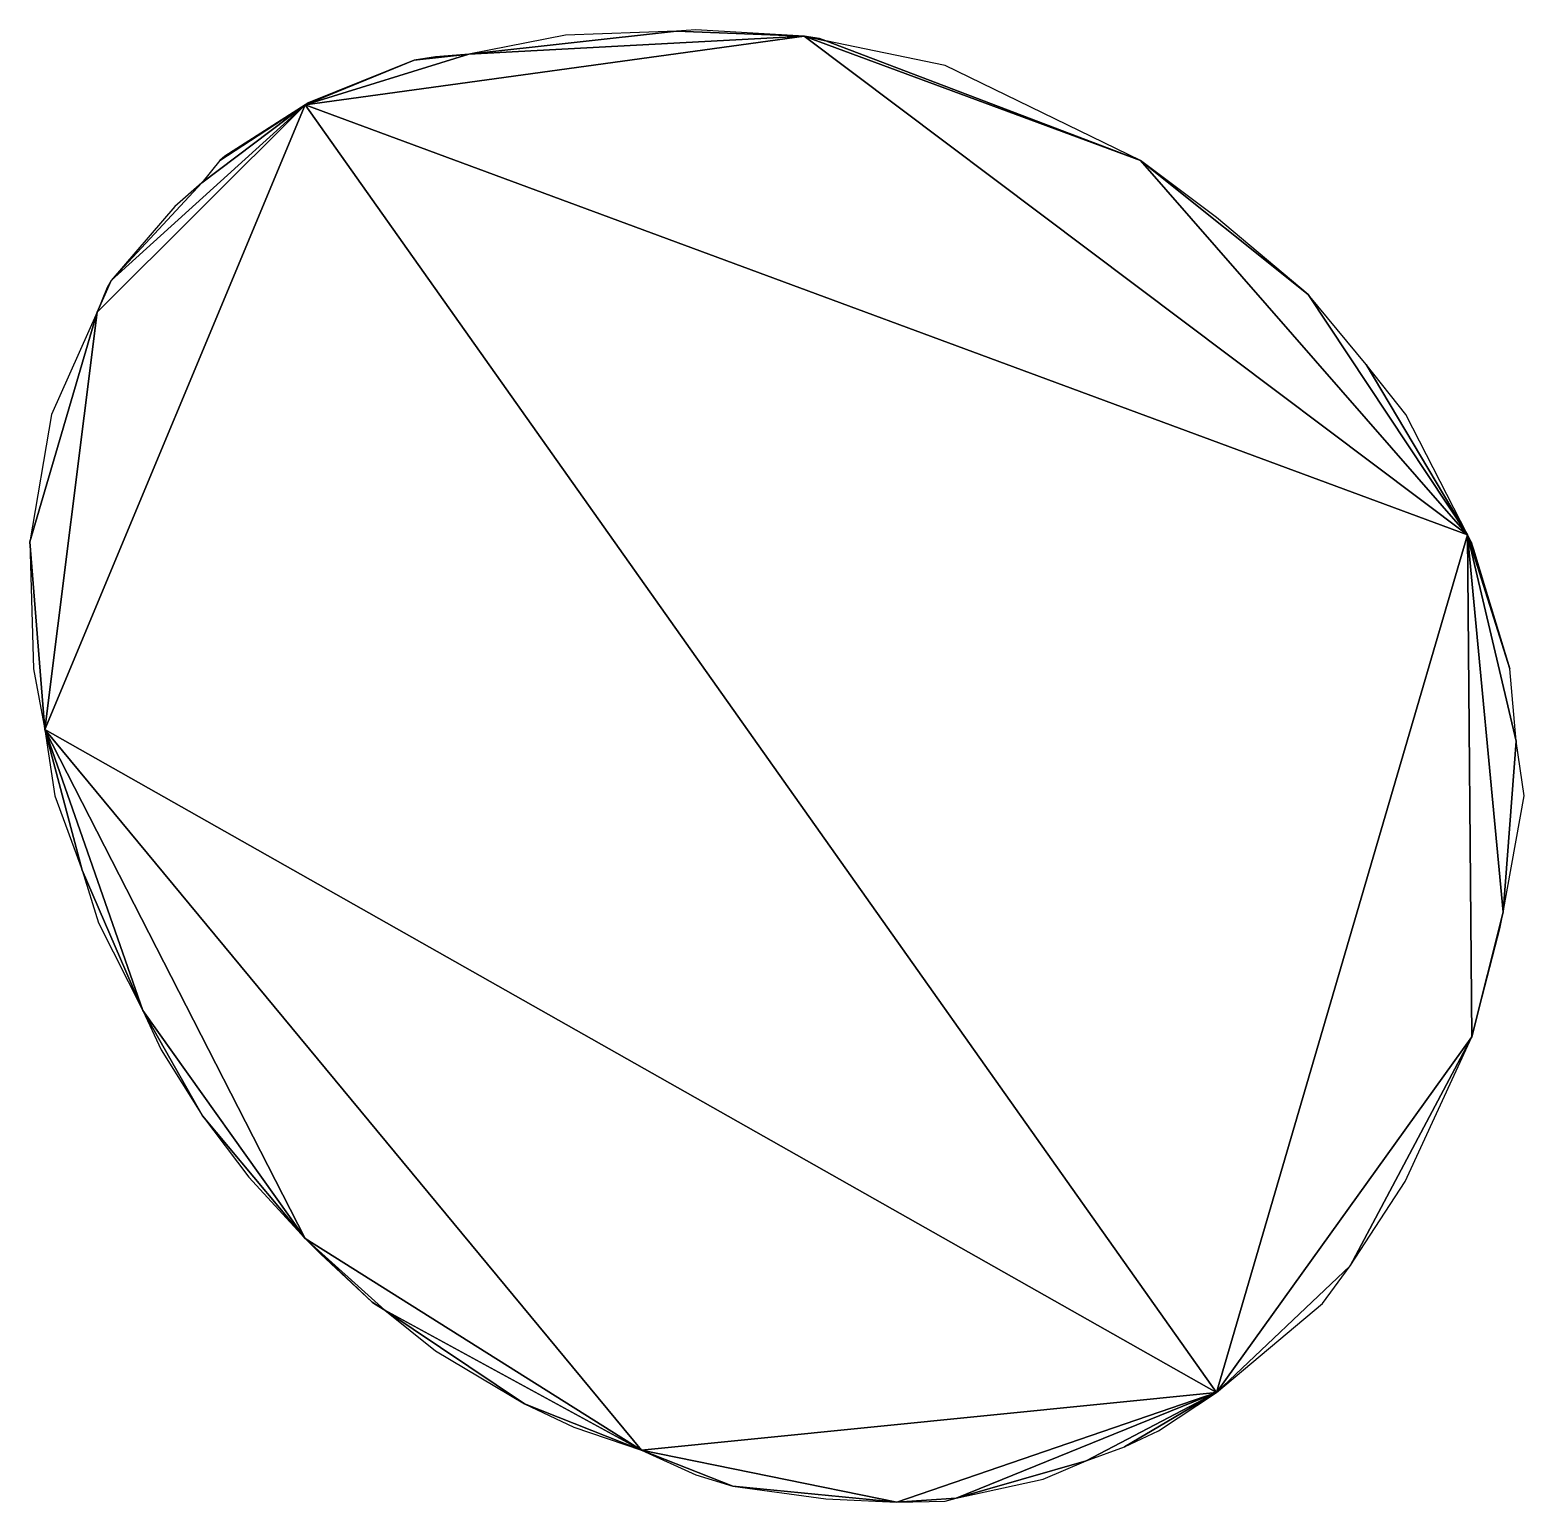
# Model space of a CAD drawing. Extents: x -42 to 62, y -15 to 45.
# Drawn here: x 53.43 to 62.48, y -14.71 to -5.8 of the extents above.
import ezdxf

# ---------------------------------------------------------------- set-up
doc = ezdxf.new("R2010")
doc.units = 0

msp = doc.modelspace()

# ---------------------------------------------------------------- linework, layer by layer
for points in [[(58.119, -5.8365, 160), (56.0869, -5.9452, 160), (55.0955, -6.2507, 160)], [(62.1357, -8.8561, 160), (58.119, -5.8365, 160), (55.0955, -6.2507, 160)], [(57.3456, -5.8063, 160), (56.6727, -5.8296, 160), (56.0869, -5.9452, 160)], [(58.119, -5.8365, 160), (57.3456, -5.8063, 160), (56.0869, -5.9452, 160)], [(58.119, -5.8365, 160), (57.4613, -5.7978, 160), (57.3456, -5.8063, 160)], [(58.2499, -5.8638, 160), (58.2113, -5.8493, 160), (58.119, -5.8365, 160)], [(60.1549, -6.5891, 160), (58.2499, -5.8638, 160), (58.119, -5.8365, 160)], [(62.1357, -8.8561, 160), (60.1549, -6.5891, 160), (58.119, -5.8365, 160)], [(60.1549, -6.5891, 160), (58.9729, -6.0144, 160), (58.2499, -5.8638, 160)], [(56.0869, -5.9452, 160), (55.756, -5.982, 160), (55.0955, -6.2507, 160)], [(56.0869, -5.9452, 160), (55.8841, -5.9611, 160), (55.756, -5.982, 160)], [(55.756, -5.982, 160), (55.1128, -6.2403, 160), (55.0955, -6.2507, 160)], [(55.0955, -6.2507, 160), (53.836, -7.5075, 160), (53.5184, -10.0342, 160)], [(60.6157, -14.0485, 160), (55.0955, -6.2507, 160), (53.5184, -10.0342, 160)], [(55.0955, -6.2507, 160), (53.9196, -7.3148, 160), (53.836, -7.5075, 160)], [(55.0955, -6.2507, 160), (54.4695, -6.7231, 160), (53.9196, -7.3148, 160)], [(55.0955, -6.2507, 160), (54.5781, -6.5891, 160), (54.4695, -6.7231, 160)], [(55.0955, -6.2507, 160), (54.6088, -6.5627, 160), (54.5781, -6.5891, 160)], [(60.6157, -14.0485, 160), (62.1357, -8.8561, 160), (55.0955, -6.2507, 160)], [(61.1716, -7.3997, 160), (60.6157, -6.9337, 160), (60.1549, -6.5891, 160)], [(62.1357, -8.8561, 160), (61.1716, -7.3997, 160), (60.1549, -6.5891, 160)], [(54.4695, -6.7231, 160), (54.3069, -6.867, 160), (53.9196, -7.3148, 160)], [(53.9196, -7.3148, 160), (53.8954, -7.3583, 160), (53.836, -7.5075, 160)], [(62.1357, -8.8561, 160), (61.5215, -7.8231, 160), (61.1716, -7.3997, 160)], [(53.836, -7.5075, 160), (53.5601, -8.1275, 160), (53.4282, -8.8968, 160)], [(53.836, -7.5075, 160), (53.4282, -8.8968, 160), (53.5184, -10.0342, 160)], [(62.1357, -8.8561, 160), (61.7627, -8.1275, 160), (61.5215, -7.8231, 160)], [(60.6157, -14.0485, 160), (62.162, -11.8951, 160), (62.1357, -8.8561, 160)], [(62.3921, -9.666, 160), (62.1575, -8.8968, 160), (62.1357, -8.8561, 160)], [(62.43, -10.1042, 160), (62.3921, -9.666, 160), (62.1357, -8.8561, 160)], [(62.3522, -11.1399, 160), (62.43, -10.1042, 160), (62.1357, -8.8561, 160)], [(62.162, -11.8951, 160), (62.3522, -11.1399, 160), (62.1357, -8.8561, 160)], [(53.4282, -8.8968, 160), (53.4493, -9.666, 160), (53.5184, -10.0342, 160)], [(62.3921, -9.666, 160), (62.1734, -8.945, 160), (62.1575, -8.8968, 160)], [(53.5184, -10.0342, 160), (53.58, -10.4352, 160), (53.7454, -10.8862, 160)], [(53.5184, -10.0342, 160), (53.7454, -10.8862, 160), (54.1129, -11.7364, 160)], [(53.5184, -10.0342, 160), (54.1129, -11.7364, 160), (55.0959, -13.1167, 160)], [(53.5184, -10.0342, 160), (55.0959, -13.1167, 160), (57.1318, -14.3974, 160)], [(53.5184, -10.0342, 160), (57.1318, -14.3974, 160), (60.6157, -14.0485, 160)], [(62.3522, -11.1399, 160), (62.4789, -10.4352, 160), (62.43, -10.1042, 160)], [(53.7454, -10.8862, 160), (53.8435, -11.2044, 160), (54.1129, -11.7364, 160)], [(62.162, -11.8951, 160), (62.3329, -11.2317, 160), (62.3522, -11.1399, 160)], [(54.1129, -11.7364, 160), (54.2231, -11.9736, 160), (54.4746, -12.374, 160)], [(54.1129, -11.7364, 160), (54.4746, -12.374, 160), (55.0959, -13.1167, 160)], [(60.6157, -14.0485, 160), (61.4243, -13.2815, 160), (62.162, -11.8951, 160)], [(61.4243, -13.2815, 160), (61.7585, -12.7703, 160), (62.162, -11.8951, 160)], [(54.4746, -12.374, 160), (54.7552, -12.7453, 160), (55.0959, -13.1167, 160)], [(55.0959, -13.1167, 160), (55.1892, -13.2084, 160), (55.501, -13.5019, 160)], [(55.0959, -13.1167, 160), (55.501, -13.5019, 160), (55.5791, -13.5508, 160)], [(55.0959, -13.1167, 160), (55.5791, -13.5508, 160), (57.1318, -14.3974, 160)], [(60.6157, -14.0485, 160), (61.2583, -13.5099, 160), (61.4243, -13.2815, 160)], [(55.501, -13.5019, 160), (55.5161, -13.512, 160), (55.5791, -13.5508, 160)], [(55.5791, -13.5508, 160), (55.8841, -13.7965, 160), (56.4233, -14.1171, 160)], [(55.5791, -13.5508, 160), (56.4233, -14.1171, 160), (57.1318, -14.3974, 160)], [(56.4233, -14.1171, 160), (56.7238, -14.2591, 160), (57.1318, -14.3974, 160)], [(57.1318, -14.3974, 160), (58.6794, -14.7124, 160), (60.6157, -14.0485, 160)], [(58.6794, -14.7124, 160), (59.0385, -14.688, 160), (60.6157, -14.0485, 160)], [(59.0385, -14.688, 160), (59.8271, -14.4621, 160), (60.6157, -14.0485, 160)], [(59.8271, -14.4621, 160), (60.0587, -14.3782, 160), (60.6157, -14.0485, 160)], [(60.0587, -14.3782, 160), (60.2633, -14.2812, 160), (60.6157, -14.0485, 160)], [(57.1318, -14.3974, 160), (57.4613, -14.547, 160), (57.6858, -14.6167, 160)], [(57.1318, -14.3974, 160), (57.6858, -14.6167, 160), (58.6794, -14.7124, 160)], [(59.0385, -14.688, 160), (59.5649, -14.574, 160), (59.8271, -14.4621, 160)], [(57.6858, -14.6167, 160), (58.2499, -14.6932, 160), (58.6794, -14.7124, 160)], [(58.6794, -14.7124, 160), (58.9723, -14.7061, 160), (59.0385, -14.688, 160)]]:
    msp.add_3dface(points)

doc.saveas('drawing.dxf')
